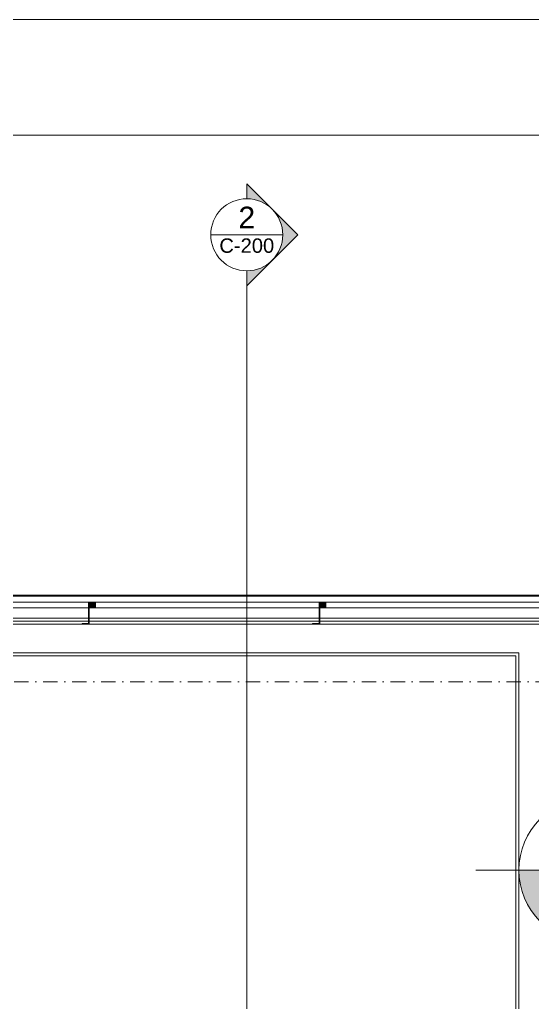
# Model space of a CAD drawing. Extents: x -9059 to 11889, y 0 to 6614.
# Drawn here: x 8483 to 8839, y 3524 to 4206 of the extents above; entities that cross this region are included whole.
import ezdxf
from ezdxf.enums import TextEntityAlignment as Align

# ---------------------------------------------------------------- set-up
doc = ezdxf.new("R2010")
doc.units = 0
doc.header["$LTSCALE"] = 10
doc.header["$MEASUREMENT"] = 0
doc.linetypes.add('DASHDOT', pattern=[1, 0.5, -0.25, 0, -0.25])
doc.layers.get('0').update_dxf_attribs({"color": 9, "lineweight": 9})
for name, color, linetype, lineweight in [('00', 9, 'Continuous', 9), ('06D', 9, 'Continuous', 9), ('10', 9, 'Continuous', 9), ('14', 9, 'Continuous', 9), ('21', 9, 'Continuous', 9), ('21 @ 1 (1)', 9, 'Continuous', 9), ('21 @ 10 (1)', 9, 'Continuous', 9), ('21 @ 10 (2)', 9, 'Continuous', 9), ('21 @ 2 (1)', 9, 'Continuous', 9), ('21 @ 20', 9, 'Continuous', 9), ('21 @ 5 (1)', 9, 'Continuous', 9), ('21 @ 5 (2)', 9, 'Continuous', 9), ('24', 9, 'DASHDOT', 9), ('33', 9, 'BATTING', 9), ('40A', 9, 'Continuous', 9)]:
    doc.layers.add(name, color=color, linetype=linetype, lineweight=lineweight)
doc.styles.add('$0$Arial', font='arial.ttf', dxfattribs={"height": 2.5})
doc.styles.add('Arial', font='arial.ttf', dxfattribs={"height": 2.5})
doc.linetypes.add('BATTING', pattern='A,0.0001,-0.1,[134,ltypeshp.shx,S=0.1,R=0,X=-0.1,Y=0],-0.2,[134,ltypeshp.shx,S=0.1,R=180,X=0.1,Y=0],-0.1', length=0.4001)

# ---------------------------------------------------------------- blocks, each defined once
blk = doc.blocks.new('p-mek')
at = {"color": 6}
blk.add_lwpolyline([(210.29, -281.08, -0.000027), (210.29, -1029.08, 0.400031)], format="xyb", dxfattribs=at)
blk = doc.blocks.new('p-s-profil')
at = {"layer": '10'}
blk.add_lwpolyline([(9, 15.3), (4.6, 15.3), (4.6, 0.4), (0, 0.4), (0, 0), (5, 0), (5, 14.9), (9, 14.9), (9, 15.3)], dxfattribs=at)
blk.add_lwpolyline([(9, 15.3), (4.6, 15.3), (4.6, 0.4), (0, 0.4), (0, 0), (5, 0), (5, 14.9), (9, 14.9), (9, 15.3)], dxfattribs=at)
blk = doc.blocks.new('p-kutu_profil_40x40')
h = blk.add_hatch(color=256)
h.dxf.hatch_style = 1
h.paths.add_polyline_path([(0, 0), (4, 0), (4, 4), (0, 4)])
h = blk.add_hatch(color=255)
h.dxf.hatch_style = 1
h.paths.add_polyline_path([(0, 0), (4, 0), (4, 4), (0, 4)])
blk.add_lwpolyline([(0, 0), (4, 0), (4, 4), (0, 4)], close=True)
at = {"layer": '10'}
for points in [[(0, 4), (4, 4), (4, 0), (0, 0)], [(0, 4), (4, 4), (4, 0), (0, 0)], [(0, 0), (4, 0), (4, 4), (0, 4)], [(0.3, 3.7), (3.7, 3.7), (3.7, 0.3), (0.3, 0.3)], [(0.3, 3.7), (3.7, 3.7), (3.7, 0.3), (0.3, 0.3)]]:
    blk.add_lwpolyline(points, close=True, dxfattribs=at)
blk = doc.blocks.new('$0$0_exteriorelevation2')
h = blk.add_hatch(color=256)
edge = h.paths.add_edge_path()
edge.add_arc((0, 0), 5, 45, 90)
edge.add_line((0, 5), (0, 7.07))
edge.add_line((0, 7.07), (3.54, 3.54))
edge = h.paths.add_edge_path()
edge.add_line((0, -5), (0, -7.07))
edge.add_line((0, -7.07), (3.54, -3.54))
edge.add_arc((0, 0), 5, 270, 315, ccw=False)
h.paths.add_polyline_path([(3.79, 3.28), (7.07, 0), (3.54, -3.54), (3.77, -3.29), (3.92, -3.11), (4.03, -2.96), (4.19, -2.73), (4.41, -2.36), (4.51, -2.15), (4.59, -1.99), (4.66, -1.81), (4.75, -1.55), (4.83, -1.3), (4.89, -1.03), (4.93, -0.84), (4.97, -0.5), (5, -0.18), (5, 0.07), (4.99, 0.36), (4.96, 0.6), (4.91, 0.94), (4.86, 1.16), (4.82, 1.32), (4.77, 1.51), (4.69, 1.75), (4.58, 2), (4.47, 2.25), (4.36, 2.45), (4.26, 2.62), (4.13, 2.82), (3.97, 3.03), (3.84, 3.2), (3.69, 3.37), (3.55, 3.52)])
for points in [[(0, -7.07), (7.07, 0), (0, 7.07), (0, 5)], [(0, -7.07), (7.07, 0), (0, 7.07), (0, 5)], [(-5, 0), (5, 0)], [(0, -5), (0, -7.07)], [(0, -5), (0, -7.07)]]:
    blk.add_lwpolyline(points)
blk.add_circle((0, 0), 5)
at = {"style": '$0$Arial'}
blk.add_attdef('KESITADI', text='', height=3, dxfattribs=at).set_placement((0, 0), align=Align.BOTTOM_CENTER)
blk.add_attdef('PAFTAADI', text='', height=2, dxfattribs=at).set_placement((0, -0.5), align=Align.TOP_CENTER)
blk = doc.blocks.new('0a_elevationtarget-p')
h = blk.add_hatch(color=256)
h.paths.add_polyline_path([(2.5, 0, 0.414214), (0, 2.5), (0, 0)])
h.paths.add_polyline_path([(0, 0), (-2.5, 0, 0.414214), (0, -2.5)])
blk.add_line((0, -3.5), (0, 3.5))
blk.add_lwpolyline([(16.605, 0), (-4, 0)])
blk.add_circle((0, 0), 2.5)
at = {"layer": '40A'}
blk.add_lwpolyline([(-2.5, 0), (2.5, 0)], dxfattribs=at)
at = {"style": 'Arial'}
blk.add_attdef('BITMISKOT', text='', height=2, dxfattribs=at).set_placement((4.5, 0), align=Align.BOTTOM_LEFT)
blk.add_attdef('KABAKOT', text='', height=2, dxfattribs=at).set_placement((4.5, -0.592), align=Align.TOP_LEFT)
blk = doc.blocks.new('*U903')
at = {"layer": '21 @ 1 (1)'}
blk.add_blockref('0a_elevationtarget-p', (8879.65, 3616.09), dxfattribs=at).add_auto_attribs({'BITMISKOT': 'BK +4.10', 'KABAKOT': 'KK +4.00'})
at = {"layer": '21 @ 10 (1)', "xscale": 10, "yscale": 10, "zscale": 10}
blk.add_blockref('0a_elevationtarget-p', (8879.65, 3616.09), dxfattribs=at).add_auto_attribs({'BITMISKOT': 'BK +4.10', 'KABAKOT': 'KK +4.00'})
at = {"layer": '21 @ 10 (2)', "xscale": 10, "yscale": 10, "zscale": 10}
blk.add_blockref('0a_elevationtarget-p', (8879.65, 3616.09), dxfattribs=at).add_auto_attribs({'BITMISKOT': 'BK +4.10', 'KABAKOT': 'KK +4.00'})
at = {"layer": '21 @ 2 (1)', "xscale": 2, "yscale": 2, "zscale": 2}
blk.add_blockref('0a_elevationtarget-p', (8879.65, 3616.09), dxfattribs=at).add_auto_attribs({'BITMISKOT': 'BK +4.10', 'KABAKOT': 'KK +4.00'})
at = {"layer": '21 @ 20', "xscale": 20, "yscale": 20, "zscale": 20}
blk.add_blockref('0a_elevationtarget-p', (8879.65, 3616.09), dxfattribs=at).add_auto_attribs({'BITMISKOT': 'BK +4.10', 'KABAKOT': 'KK +4.00'})
at = {"layer": '21 @ 5 (1)', "xscale": 5, "yscale": 5, "zscale": 5}
blk.add_blockref('0a_elevationtarget-p', (8879.65, 3616.09), dxfattribs=at).add_auto_attribs({'BITMISKOT': 'BK +4.10', 'KABAKOT': 'KK +4.00'})
at = {"layer": '21 @ 5 (2)', "xscale": 5, "yscale": 5, "zscale": 5}
blk.add_blockref('0a_elevationtarget-p', (8879.65, 3616.09), dxfattribs=at).add_auto_attribs({'BITMISKOT': 'BK +4.10', 'KABAKOT': 'KK +4.00'})

msp = doc.modelspace()

# ---------------------------------------------------------------- linework, layer by layer
at = {"layer": '00'}
msp.add_lwpolyline([(8829.54, 3506.73), (8829.54, 3766.73), (8464.54, 3766.73), (8464.54, 3786.73), (9094.54, 3786.73), (9094.54, 3766.73), (9084.54, 3766.73), (9084.54, 3766.73), (9084.54, 3766.73), (9084.54, 3766.73), (8844.54, 3766.73), (8844.54, 3506.73)], close=True, dxfattribs=at)
at = {"layer": '06D'}
for points in [[(7694.69, 3802.03), (9154.54, 3802.03)], [(7694.69, 3798.03), (9154.54, 3798.03)], [(7699.09, 3790.73), (9154.54, 3790.73)], [(7754.54, 3786.73), (9154.94, 3786.73)]]:
    msp.add_lwpolyline(points, dxfattribs=at)
at = {"layer": '10'}
for points in [[(7683.72, 3806.73), (9149.54, 3806.73)], [(7683.72, 3806.03), (9149.54, 3806.03)]]:
    msp.add_lwpolyline(points, dxfattribs=at)
at = {"layer": '14'}
msp.add_lwpolyline([(8669.84, 2709.73), (8552.54, 2709.73), (8552.54, 2923.73), (8717.54, 2923.73), (8717.54, 3508.73), (8827.54, 3508.73), (8827.54, 3764.73), (8466.54, 3764.73), (8466.54, 3724.73), (8402.54, 3724.73), (8402.54, 3764.73), (7756.54, 3764.73), (7756.54, 3724.73), (7716.54, 3724.73), (7716.54, 2978.73), (7756.54, 2978.73), (7756.54, 2914.73), (7716.54, 2914.73), (7716.54, 2579.73)], dxfattribs=at)
at = {"layer": '21'}
msp.add_lwpolyline([(8746.14, 166.71), (8746.14, 2448.54), (8640.76, 2448.54), (8640.76, 4021.31)], dxfattribs=at)
at = {"layer": '24', "ltscale": 2}
msp.add_lwpolyline([(7012.01, 3746.73), (10534.54, 3746.73)], dxfattribs=at)
at = {"layer": '33', "ltscale": 0.2, "flags": 128}
msp.add_lwpolyline([(9154.54, 3788.73), (7692.54, 3788.73), (7692.54, 2310.38)], dxfattribs=at)
at = {"layer": '40A'}
for points in [[(11889.48, 4205.85), (5944.48, 4205.85), (5944.48, 0.85), (11889.48, 0.85)], [(11349.54, 80.85), (6024.48, 80.85), (6024.48, 4125.85), (11349.54, 4125.85)]]:
    msp.add_lwpolyline(points, close=True, dxfattribs=at)

# ---------------------------------------------------------------- block references
for p in [(8526.39, 3786.73), (8686.39, 3786.73)]:
    msp.add_blockref('p-s-profil', p)
at = {"extrusion": (0, 0, -1), "zscale": -1}
for p in [(-8535.69, 3798.03), (-8695.69, 3798.03)]:
    msp.add_blockref('p-kutu_profil_40x40', p, dxfattribs=at)
at = {"layer": '06D'}
msp.add_blockref('p-mek', (7674.54, 3724.73), dxfattribs=at)
at = {"layer": '21', "xscale": 5, "yscale": 5, "zscale": 5}
msp.add_blockref('$0$0_exteriorelevation2', (8640.76, 4056.67), dxfattribs=at).add_auto_attribs({'KESITADI': '2', 'PAFTAADI': 'C-200'})
at = {"layer": '21', "color": 6}
msp.add_blockref('*U903', (0, 0), dxfattribs=at)

doc.saveas('drawing.dxf')
